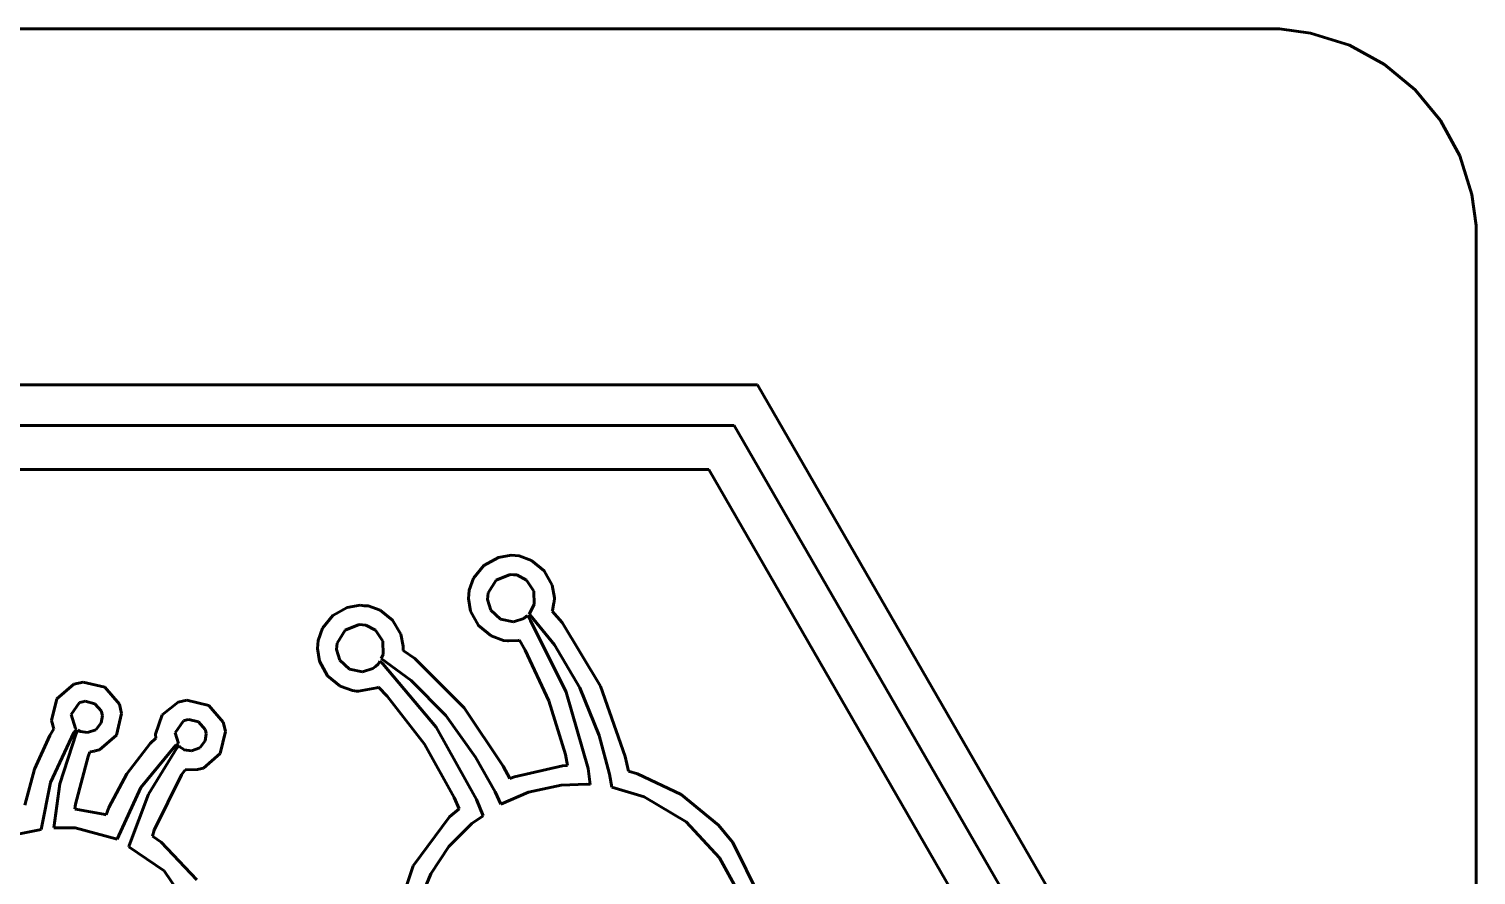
# Model space of a CAD drawing. Header units: millimetres. Extents: x 0 to 242, y 0 to 295.
# Drawn here: x 88.4 to 242.5, y 205.3 to 295.3 of the extents above; entities that cross this region are included whole.
import ezdxf

# ---------------------------------------------------------------- set-up
doc = ezdxf.new("R2010")
doc.units = ezdxf.units.MM
doc.linetypes.add('K5LT_BASIC', pattern=[0])
doc.layers.add('SLICE', color=1, linetype='Continuous', true_color=0xff0000)

msp = doc.modelspace()

# ---------------------------------------------------------------- linework, layer by layer
at = {"layer": 'SLICE', "color": 5, "linetype": 'K5LT_BASIC', "lineweight": 60, "true_color": 0x0000ff}
for p, q in [((26.03, 295.29), (220.43, 295.29)), ((220.43, 295.29), (221.54, 295.29)), ((221.54, 295.29), (224.86, 294.84)), ((224.86, 294.84), (228.99, 293.55)), ((228.99, 293.55), (232.74, 291.51)), ((232.74, 291.51), (236, 288.81)), ((236, 288.81), (238.7, 285.55)), ((238.7, 285.55), (240.74, 281.8)), ((240.74, 281.8), (242.03, 277.67)), ((242.03, 277.67), (242.48, 274.36)), ((242.48, 274.36), (242.48, 273.24)), ((242.48, 273.24), (242.48, 22.05)), ((80.71, 257.42), (165.98, 257.42)), ((165.98, 257.42), (208.62, 183.57)), ((83.2, 253.11), (163.49, 253.11)), ((163.49, 253.11), (203.64, 183.57)), ((85.91, 248.42), (160.78, 248.42)), ((160.78, 248.42), (198.22, 183.57)), ((136.86, 238.21), (138.39, 239.06)), ((138.39, 239.06), (139.74, 239.3)), ((139.74, 239.3), (140.19, 239.26)), ((140.19, 239.26), (140.62, 239.22)), ((140.62, 239.22), (141.91, 238.74)), ((135.75, 236.86), (136.86, 238.21)), ((141.91, 238.74), (143.27, 237.64)), ((143.27, 237.64), (144.11, 236.11)), ((135.28, 235.56), (135.75, 236.86)), ((138.16, 236.65), (137.3, 235.29)), ((139.65, 237.25), (138.16, 236.65)), ((140, 237.22), (139.65, 237.25)), ((140.36, 237.19), (140, 237.22)), ((141.4, 236.64), (140.36, 237.19)), ((142.18, 235.47), (141.4, 236.64)), ((144.11, 236.11), (144.36, 234.76)), ((135.2, 234.68), (135.24, 235.12)), ((135.43, 233.33), (135.2, 234.68)), ((135.24, 235.12), (135.28, 235.56)), ((137.27, 234.94), (137.24, 234.58)), ((137.24, 234.58), (137.59, 233.46)), ((137.3, 235.29), (137.27, 234.94)), ((142.21, 234.06), (142.18, 235.47)), ((144.31, 234.23), (144.15, 233.42)), ((144.32, 234.31), (144.31, 234.23)), ((144.36, 234.76), (144.32, 234.31)), ((119.67, 231.52), (120.78, 232.88)), ((120.78, 232.88), (122.31, 233.72)), ((122.31, 233.72), (123.67, 233.97)), ((123.67, 233.97), (124.11, 233.92)), ((124.11, 233.92), (124.53, 233.89)), ((124.53, 233.89), (125.79, 233.43)), ((125.79, 233.43), (127.13, 232.37)), ((136.28, 231.8), (135.43, 233.33)), ((137.59, 233.46), (138.61, 232.49)), ((141.11, 232.56), (141.39, 232.79)), ((141.39, 232.79), (141.48, 232.86)), ((141.48, 232.86), (141.82, 232.34)), ((141.67, 233.02), (142.21, 234.06)), ((141.82, 232.87), (141.67, 233.02)), ((141.67, 233.02), (141.67, 233.02)), ((144.35, 229.76), (141.82, 232.87)), ((144.15, 233.42), (144.13, 233.33)), ((144.13, 233.33), (145.19, 232.12)), ((119.2, 230.23), (119.67, 231.52)), ((122.09, 231.31), (121.23, 229.95)), ((123.58, 231.92), (122.09, 231.31)), ((123.93, 231.89), (123.58, 231.92)), ((124.28, 231.86), (123.93, 231.89)), ((125.32, 231.31), (124.28, 231.86)), ((126.1, 230.13), (125.32, 231.31)), ((127.13, 232.37), (127.99, 230.9)), ((137.64, 230.7), (136.28, 231.8)), ((138.61, 232.49), (139.99, 232.21)), ((139.99, 232.21), (141.11, 232.56)), ((141.82, 232.34), (145.6, 224.71)), ((145.19, 232.12), (149.26, 225.36)), ((119.12, 229.35), (119.16, 229.79)), ((119.16, 229.79), (119.2, 230.23)), ((121.2, 229.61), (121.17, 229.25)), ((121.23, 229.95), (121.2, 229.61)), ((126.13, 228.73), (126.1, 230.13)), ((127.99, 230.9), (128.27, 229.6)), ((128.27, 229.6), (128.26, 229.17)), ((138.93, 230.21), (137.64, 230.7)), ((139.37, 230.18), (138.93, 230.21)), ((139.48, 230.17), (139.37, 230.18)), ((140.54, 230.22), (139.48, 230.17)), ((140.65, 230.24), (140.54, 230.22)), ((141.26, 229.2), (140.65, 230.24)), ((147.08, 225.19), (144.35, 229.76)), ((119.36, 228), (119.12, 229.35)), ((121.17, 229.25), (121.51, 228.13)), ((121.51, 228.13), (122.53, 227.16)), ((125.59, 227.69), (125.77, 228.03)), ((125.77, 228.03), (126.09, 227.75)), ((125.91, 228.3), (126.13, 228.73)), ((129.1, 225.96), (125.91, 228.3)), ((128.26, 229.17), (129.5, 228.31)), ((129.5, 228.31), (134.76, 223.06)), ((143.76, 223.79), (141.26, 229.2)), ((120.2, 226.47), (119.36, 228)), ((122.53, 227.16), (123.91, 226.87)), ((123.91, 226.87), (125.03, 227.22)), ((125.03, 227.22), (125.31, 227.45)), ((125.31, 227.45), (125.59, 227.69)), ((126.09, 227.75), (131.76, 221)), ((91.39, 224.01), (93.18, 225.56)), ((93.18, 225.56), (93.68, 225.68)), ((93.68, 225.68), (94.17, 225.8)), ((94.17, 225.8), (96.49, 225.24)), ((96.49, 225.24), (98.04, 223.44)), ((121.56, 225.36), (120.2, 226.47)), ((122.85, 224.88), (121.56, 225.36)), ((125.46, 225.17), (123.49, 224.83)), ((125.64, 225.26), (125.46, 225.17)), ((126.56, 224.31), (125.64, 225.26)), ((132.8, 222.22), (129.1, 225.96)), ((149.11, 220.12), (147.08, 225.19)), ((149.26, 225.36), (151.89, 217.88)), ((90.83, 221.7), (91.39, 224.01)), ((92.9, 222.33), (93.8, 223.61)), ((93.8, 223.61), (94.16, 223.69)), ((94.16, 223.69), (94.39, 223.75)), ((94.39, 223.75), (95.42, 223.49)), ((95.42, 223.49), (96.12, 222.69)), ((98.04, 223.44), (98.16, 222.94)), ((102.6, 222.29), (104.3, 223.64)), ((104.3, 223.64), (104.75, 223.75)), ((104.75, 223.75), (105.24, 223.87)), ((105.24, 223.87), (107.55, 223.31)), ((123.29, 224.84), (122.85, 224.88)), ((123.49, 224.83), (123.29, 224.84)), ((130.51, 219.17), (126.56, 224.31)), ((145.53, 218.09), (143.76, 223.79)), ((145.6, 224.71), (147.94, 216.59)), ((93.37, 220.84), (92.9, 222.33)), ((96.23, 222.23), (96.11, 221.46)), ((96.12, 222.69), (96.18, 222.46)), ((96.18, 222.46), (96.23, 222.23)), ((98.28, 222.45), (97.72, 220.14)), ((98.16, 222.94), (98.28, 222.45)), ((101.88, 220.26), (102.6, 222.29)), ((107.55, 223.31), (109.1, 221.51)), ((135.95, 217.82), (132.8, 222.22)), ((134.76, 223.06), (138.9, 216.86)), ((90.64, 220.12), (91.07, 220.8)), ((90.69, 215.11), (93.2, 220.41)), ((90.95, 221.2), (90.83, 221.7)), ((90.95, 221.16), (90.95, 221.2)), ((91.05, 220.83), (90.95, 221.16)), ((91.07, 220.8), (91.05, 220.83)), ((93.2, 220.41), (93.48, 220.77)), ((93.48, 220.77), (93.37, 220.84)), ((93.62, 220.69), (93.45, 220.31)), ((93.69, 220.65), (93.62, 220.69)), ((93.89, 220.53), (93.69, 220.65)), ((94.66, 220.41), (93.89, 220.53)), ((95.54, 220.72), (94.66, 220.41)), ((96.11, 221.46), (95.54, 220.72)), ((103.97, 220.4), (104.86, 221.67)), ((104.32, 219.26), (103.97, 220.4)), ((104.86, 221.67), (105.23, 221.76)), ((105.23, 221.76), (105.45, 221.82)), ((105.45, 221.82), (106.48, 221.56)), ((106.48, 221.56), (107.18, 220.76)), ((107.18, 220.76), (107.24, 220.53)), ((107.24, 220.53), (107.29, 220.3)), ((109.35, 220.52), (108.78, 218.21)), ((109.1, 221.51), (109.23, 221.01)), ((109.23, 221.01), (109.35, 220.52)), ((131.76, 221), (136.05, 213.31)), ((89, 216.51), (90.64, 220.12)), ((93.45, 220.31), (91.71, 214.95)), ((97.72, 220.14), (95.92, 218.58)), ((98.85, 216.02), (101.32, 219.24)), ((100.34, 214.56), (104.03, 219.04)), ((104.21, 218.84), (101.15, 213.86)), ((101.32, 219.24), (101.92, 219.81)), ((101.92, 219.81), (101.88, 220.26)), ((104.03, 219.04), (104.32, 219.26)), ((104.39, 219.05), (104.21, 218.84)), ((104.43, 218.91), (104.39, 219.05)), ((104.75, 218.72), (104.43, 218.91)), ((106.6, 218.79), (105.72, 218.47)), ((107.17, 219.53), (106.6, 218.79)), ((107.29, 220.3), (107.17, 219.53)), ((133.69, 213.51), (130.51, 219.17)), ((150.22, 216), (149.11, 220.12)), ((94.71, 217.88), (93.37, 212.8)), ((94.9, 218.37), (94.71, 217.88)), ((94.94, 218.38), (94.9, 218.37)), ((95.38, 218.45), (94.94, 218.38)), ((95.43, 218.46), (95.38, 218.45)), ((95.92, 218.58), (95.43, 218.46)), ((104.95, 218.6), (104.75, 218.72)), ((105.72, 218.47), (104.95, 218.6)), ((108.78, 218.21), (106.98, 216.65)), ((138.04, 214.11), (135.95, 217.82)), ((145.76, 216.91), (145.53, 218.09)), ((151.89, 217.88), (152.23, 216.3)), ((87.96, 212.68), (89, 216.51)), ((96.93, 212.43), (98.85, 216.02)), ((104.67, 215.93), (101.75, 210.03)), ((105.05, 216.47), (104.67, 215.93)), ((105.16, 216.46), (105.05, 216.47)), ((106.36, 216.5), (105.16, 216.46)), ((106.49, 216.53), (106.36, 216.5)), ((106.98, 216.65), (106.49, 216.53)), ((138.9, 216.86), (139.6, 215.52)), ((139.6, 215.52), (140.09, 215.72)), ((140.09, 215.72), (145.23, 216.88)), ((145.23, 216.88), (145.76, 216.91)), ((147.94, 216.59), (148.18, 214.9)), ((150.48, 214.6), (150.22, 216)), ((152.23, 216.3), (153.22, 216.04)), ((153.22, 216.04), (157.86, 213.84)), ((89.73, 210.1), (90.69, 215.11)), ((91.71, 214.95), (91.08, 210.29)), ((97.82, 209.08), (100.34, 214.56)), ((145.06, 214.81), (141.6, 214.07)), ((147.8, 214.93), (145.06, 214.81)), ((148.18, 214.9), (147.8, 214.93)), ((153.9, 213.59), (150.48, 214.6)), ((93.37, 212.8), (93.3, 212.27)), ((101.15, 213.86), (99.08, 208.4)), ((134.22, 212.3), (133.69, 213.51)), ((136.05, 213.31), (136.76, 211.56)), ((138.67, 212.8), (138.04, 214.11)), ((141.6, 214.07), (138.67, 212.8)), ((158.4, 210.93), (153.9, 213.59)), ((157.86, 213.84), (161.82, 210.56)), ((93.3, 212.27), (93.57, 212.25)), ((93.57, 212.25), (96.35, 211.75)), ((96.35, 211.75), (96.62, 211.67)), ((96.62, 211.67), (96.93, 212.43)), ((129.32, 206.23), (133.2, 211.45)), ((133.2, 211.45), (134.22, 212.3)), ((136.76, 211.56), (135.55, 210.74)), ((87.23, 209.6), (89.73, 210.1)), ((91.08, 210.29), (91.8, 210.29)), ((91.8, 210.29), (93.32, 210.29)), ((93.32, 210.29), (97.82, 209.08)), ((101.75, 210.03), (101.55, 209.4)), ((135.55, 210.74), (133.12, 208.28)), ((161.95, 207.09), (158.4, 210.93)), ((161.82, 210.56), (162.5, 209.76)), ((162.5, 209.76), (163.35, 208.74)), ((99.08, 208.4), (99.05, 208.27)), ((99.05, 208.27), (102.82, 205.72)), ((101.55, 209.4), (102.49, 208.77)), ((102.49, 208.77), (106.29, 204.75)), ((133.12, 208.28), (131.19, 205.38)), ((163.35, 208.74), (166.24, 202.89)), ((163.89, 203.55), (161.95, 207.09)), ((102.82, 205.72), (106.16, 200.77)), ((127.24, 200.04), (129.32, 206.23)), ((131.19, 205.38), (129.84, 202.11))]:
    msp.add_line(p, q, dxfattribs=at)

doc.saveas('drawing.dxf')
